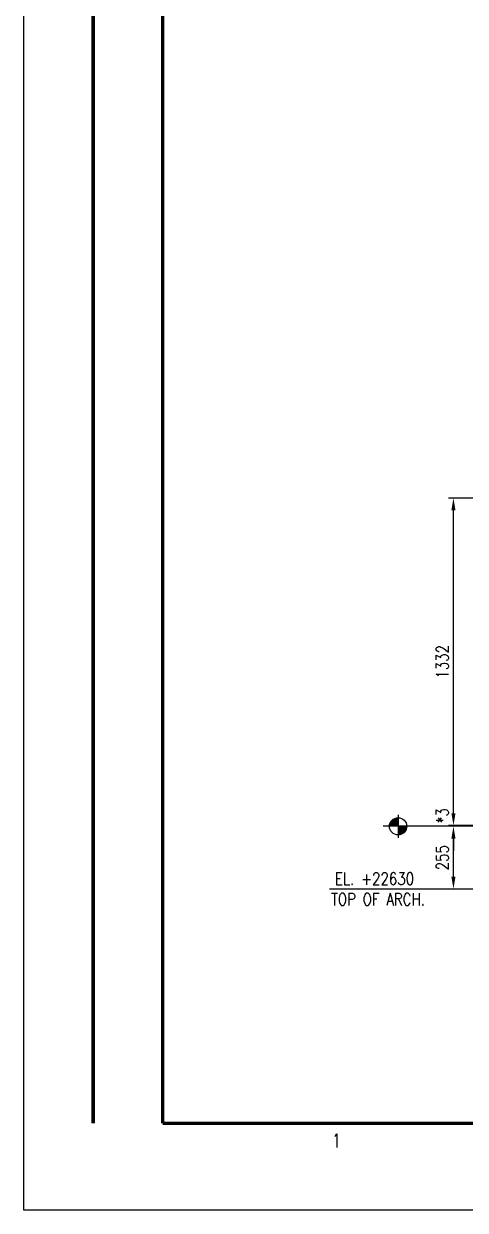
# Model space of a CAD drawing. Header units: millimetres. Extents: x 0 to 232280, y -26939 to 23794.
# Drawn here: x 0 to 2696, y -20656 to -13418 of the extents above; entities that cross this region are included whole.
import ezdxf
from ezdxf.enums import TextEntityAlignment as Align

# ---------------------------------------------------------------- set-up
doc = ezdxf.new("R2010")
doc.units = ezdxf.units.MM
doc.header["$LTSCALE"] = 30
for name, color, linetype in [('CON-W', 7, 'Continuous'), ('CON-Y', 2, 'Continuous'), ('Dim-W', 7, 'Continuous'), ('TXT-Y', 2, 'Continuous')]:
    doc.layers.add(name, color=color, linetype=linetype)
doc.styles.add('ROMANS', font='ROMANS.shx', dxfattribs={"width": 0.8})
doc.styles.add('SIMPLEX', font='simplex.shx', dxfattribs={"width": 0.8})
doc.dimstyles.new('DIM30X1.5', dxfattribs={"dimscale": 30, "dimtxt": 2.5, "dimasz": 2.5, "dimexe": 1, "dimexo": 1, "dimgap": 1, "dimtad": 1, "dimdec": 0, "dimlfac": 0.666667, "dimdsep": 46, "dimtxsty": 'SIMPLEX', "dimcen": 0, "dimclrd": 7, "dimclre": 7, "dimclrt": 2, "dimadec": 1, "dimazin": 2, "dimtfac": 1, "dimtdec": 0, "dimtix": 1, "dimtmove": 2, "dimatfit": 0, "dimfxl": 1, "dimtolj": 1, "dimtzin": 0, "dimarcsym": 0})

# ---------------------------------------------------------------- blocks, each defined once
blk = doc.blocks.new('TITLE')
at = {"color": 7}
for p, q in [((0, 0), (0, 594.85)), ((841, 0), (0, 0))]:
    blk.add_line(p, q, dxfattribs=at)
at = {"color": 7, "const_width": 0.707}
for points in [[(14.15, 577.17), (14.15, 17.68)], [(28.29, 17.68), (28.29, 577.52)], [(28.29, 17.68), (823.67, 17.68)]]:
    blk.add_lwpolyline(points, dxfattribs=at)
at = {"color": 7, "style": 'ROMANS', "width": 0.7}
blk.add_text('1', height=2.83, dxfattribs=at).set_placement((63.66, 14.15), align=Align.MIDDLE)
blk = doc.blocks.new('*D661')
at = {"layer": 'CON-W', "color": 7, "lineweight": -2, "transparency": 16777216}
for p, q in [((3222, -18313.6), (2593.9, -18313.6)), ((4142.8, -18313.6), (3548.8, -18313.6)), ((2623.9, -18621.1), (2623.9, -18388.6)), ((4031.7, -18696.1), (2593.9, -18696.1))]:
    blk.add_line(p, q, dxfattribs=at)
at = {"layer": 'CON-W', "color": 7, "transparency": 16777216}
for points in [[(2611.4, -18388.6), (2636.4, -18388.6), (2623.9, -18313.6)], [(2611.4, -18621.1), (2636.4, -18621.1), (2623.9, -18696.1)]]:
    blk.add_solid(points, dxfattribs=at)
at = {"layer": 'DEFPOINTS', "color": 0, "transparency": 16777216}
for p in [(2623.9, -18313.6), (4172.8, -18313.6), (4061.7, -18696.1)]:
    blk.add_point(p, dxfattribs=at)
at = {"layer": 'CON-W', "color": 2, "transparency": 16777216, "insert": (2556.4, -18504.9), "char_height": 75, "attachment_point": 5, "rotation": 90, "style": 'SIMPLEX'}
blk.add_mtext('\\A1;255', dxfattribs=at)
blk = doc.blocks.new('*D662')
at = {"layer": 'CON-W', "color": 7, "lineweight": -2, "transparency": 16777216}
for p, q in [((2623.9, -18234.1), (2623.9, -18159.1)), ((3222, -18309.1), (2593.9, -18309.1)), ((2623.9, -18313.6), (2623.9, -18309.1)), ((4142.8, -18309.1), (3548.8, -18309.1)), ((3222, -18313.6), (2593.9, -18313.6)), ((4142.8, -18313.6), (3548.8, -18313.6)), ((2623.9, -18388.6), (2623.9, -18463.6))]:
    blk.add_line(p, q, dxfattribs=at)
at = {"layer": 'CON-W', "color": 7, "transparency": 16777216}
for points in [[(2611.4, -18234.1), (2636.4, -18234.1), (2623.9, -18309.1)], [(2611.4, -18388.6), (2636.4, -18388.6), (2623.9, -18313.6)]]:
    blk.add_solid(points, dxfattribs=at)
at = {"layer": 'DEFPOINTS', "color": 0, "transparency": 16777216}
for p in [(2623.9, -18309.1), (4172.8, -18309.1), (4172.8, -18313.6)]:
    blk.add_point(p, dxfattribs=at)
at = {"layer": 'CON-W', "color": 2, "transparency": 16777216, "insert": (2556.4, -18249.6), "char_height": 75, "attachment_point": 5, "rotation": 90, "style": 'SIMPLEX'}
blk.add_mtext('\\A1;*3', dxfattribs=at)
blk = doc.blocks.new('*D663')
at = {"layer": 'CON-W', "color": 7, "lineweight": -2, "transparency": 16777216}
for p, q in [((4142.8, -16311.1), (2593.9, -16311.1)), ((2623.9, -18234.1), (2623.9, -16386.1)), ((3222, -18309.1), (2593.9, -18309.1)), ((4142.8, -18309.1), (3548.8, -18309.1))]:
    blk.add_line(p, q, dxfattribs=at)
at = {"layer": 'CON-W', "color": 7, "transparency": 16777216}
for points in [[(2611.4, -16386.1), (2636.4, -16386.1), (2623.9, -16311.1)], [(2611.4, -18234.1), (2636.4, -18234.1), (2623.9, -18309.1)]]:
    blk.add_solid(points, dxfattribs=at)
at = {"layer": 'DEFPOINTS', "color": 0, "transparency": 16777216}
for p in [(2623.9, -16311.1), (4172.8, -16311.1), (4172.8, -18309.1)]:
    blk.add_point(p, dxfattribs=at)
at = {"layer": 'CON-W', "color": 2, "transparency": 16777216, "insert": (2556.4, -17310.1), "char_height": 75, "attachment_point": 5, "rotation": 90, "style": 'SIMPLEX'}
blk.add_mtext('\\A1;1332', dxfattribs=at)
blk = doc.blocks.new('FS-MARK')
h = blk.add_hatch(color=256)
edge = h.paths.add_edge_path()
edge.add_arc((0, 0), 1.75, 90, 180)
edge.add_line((-1.75, 0), (0, 0))
edge.add_line((0, 0), (0, 1.75))
h = blk.add_hatch(color=256)
edge = h.paths.add_edge_path()
edge.add_line((0, 0), (0, -1.75))
edge.add_arc((0, 0), 1.75, 270, 360)
edge.add_line((1.75, 0), (0, 0))
for p, q in [((2.33, 0), (-2.33, 0)), ((0, 2.33), (0, -2.33))]:
    blk.add_line(p, q)
blk.add_circle((0, 0), 1.75)
at = {"layer": 'CON-Y', "style": 'SIMPLEX', "width": 0.8}
blk.add_attdef('F.S.', (3.19, 1), '', height=2.5, dxfattribs=at)

msp = doc.modelspace()

# ---------------------------------------------------------------- linework, layer by layer
at = {"layer": 'Dim-W'}
for p, q in [((2623.88, -18313.61), (2195.7, -18313.61)), ((2593.88, -18696.11), (1866.87, -18696.11))]:
    msp.add_line(p, q, dxfattribs=at)

# ---------------------------------------------------------------- block references
at = {"linetype": 'ByBlock', "xscale": 29.99999999699995, "yscale": 29.99999999699995, "zscale": 29.99999999699995}
msp.add_blockref('TITLE', (0, -20655.88), dxfattribs=at)
at = {"layer": 'CON-W', "xscale": 30, "yscale": 30, "zscale": 30}
msp.add_blockref('FS-MARK', (2285.85, -18313.61), dxfattribs=at)

# ---------------------------------------------------------------- texts
at = {"layer": 'TXT-Y', "color": 2, "style": 'SIMPLEX', "width": 0.8}
for s, p in [('EL. +22630', (1900.39, -18671.16)), ('TOP OF ARCH.', (1876.75, -18796.07))]:
    msp.add_text(s, height=75, dxfattribs=at).set_placement(p)

# ---------------------------------------------------------------- dimensions: what is measured, and where the dimension line sits
at = {"layer": 'CON-W'}
for base, p1, p2, picture, middle in [((2623.88, -16311.11), (4172.75, -18309.11), (4172.75, -16311.11), '*D663', (2556.38, -17310.11)), ((2623.88, -18313.61), (4061.68, -18696.11), (4172.75, -18313.61), '*D661', (2556.38, -18504.86))]:
    dim = msp.add_linear_dim(base=base, p1=p1, p2=p2, angle=90, dimstyle='DIM30X1.5', dxfattribs=at)
    dim.commit()
    dim.dimension.update_dxf_attribs({"geometry": picture, "text_midpoint": middle})
dim = msp.add_linear_dim(base=(2623.88, -18309.11), p1=(4172.75, -18313.61), p2=(4172.75, -18309.11), angle=90, text='*<>', dimstyle='DIM30X1.5', dxfattribs=at)
dim.commit()
dim.dimension.update_dxf_attribs({"geometry": '*D662', "text_midpoint": (2556.38, -18249.59), "dimtype": 160})

doc.saveas('drawing.dxf')
